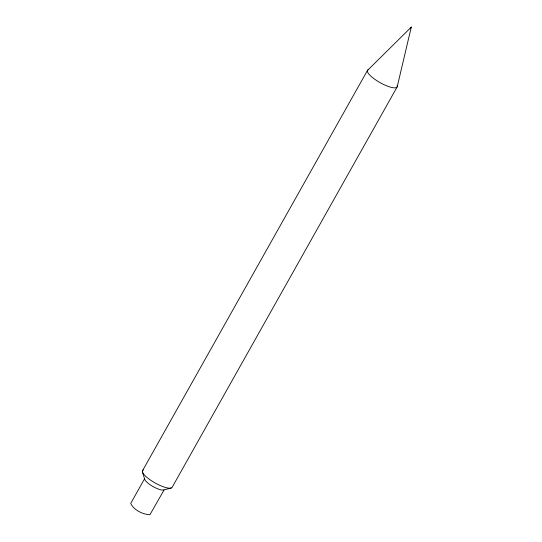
<?xml version="1.0" encoding="UTF-8"?>
<svg xmlns="http://www.w3.org/2000/svg" width="542" height="542" viewBox="0 0 542 542"><rect width="100%" height="100%" fill="white"/><g stroke="black" fill="none" stroke-linecap="round" stroke-linejoin="round"><path stroke-width="0.81" d="M142.478 470.788L367.449 70.453L411.29 27.1L397.191 86.849L172.214 487.183A16.985 4.573 29.3 0 1 153.623 482.109A16.985 4.573 29.3 0 1 143.447 469.975M410.463 28.57L411.29 27.1M164.036 490.036L149.917 514.724C142.661 514.439 133.874 510.083 130.71 503.43L144.66 478.6A11.267 3.028 29.3 0 0 152.363 486.188A11.267 3.028 29.3 0 0 163.874 489.893L171.245 488.003M142.519 472.163L144.768 479.548M397.151 85.473A16.985 4.573 29.3 0 1 380.525 82.879A16.985 4.573 29.3 0 1 368.424 69.633"/></g></svg>
